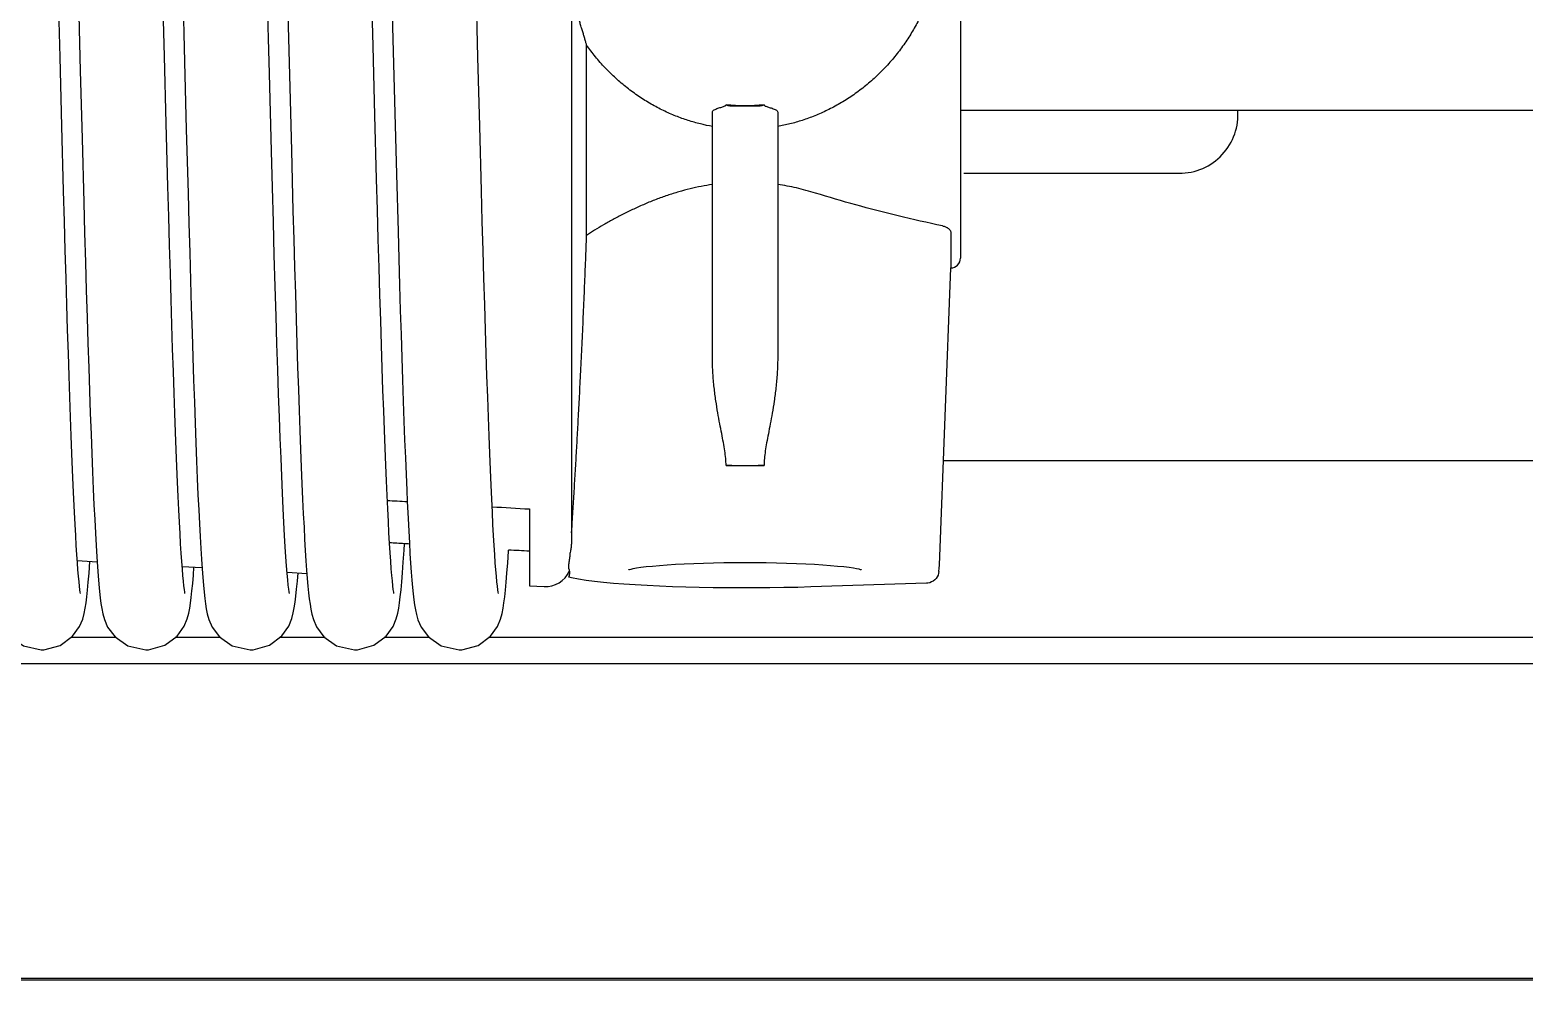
# Model space of a CAD drawing. Header units: millimetres. Extents: x 21899 to 38731, y -5425 to 3612.
# Drawn here: x 23101.3 to 23215.7, y -2790.7 to -2717.9 of the extents above; entities that cross this region are included whole.
import ezdxf

# ---------------------------------------------------------------- set-up
doc = ezdxf.new("R2010")
doc.units = ezdxf.units.MM

msp = doc.modelspace()

# ---------------------------------------------------------------- linework, layer by layer
at = {"color": 7, "linetype": 'Continuous'}
for p, q in [((23172.5734292887, -2713.238476854787), (23172.5734292887, -2735.413499990786)), ((23142.7911923917, -2715.299517305788), (23142.7911923917, -2757.299039531785)), ((23127.7322667557, -2724.451005956786), (23127.5954218537, -2719.182962759785)), ((23143.9403323887, -2733.674628983785), (23143.9403323887, -2719.099158682782)), ((23103.7548098727, -2725.306731009792), (23103.6168421487, -2720.014548064786)), ((23111.7491862267, -2725.093638440785), (23111.6150948997, -2719.946796844788)), ((23113.1527181597, -2720.381801830788), (23113.28801991871, -2725.568707292792)), ((23135.7548098727, -2725.306731009792), (23135.6168421487, -2720.014548064786)), ((23105.1706458857, -2721.075627077787), (23105.3057383307, -2726.23807689579)), ((23119.8053275277, -2727.208880824788), (23119.6491516507, -2721.264549804788)), ((23121.2032753117, -2722.333842722788), (23121.3307047967, -2727.176641633787)), ((23127.8636866377, -2729.376415184788), (23127.7322667557, -2724.451005956786)), ((23129.25456738471, -2724.298010201792), (23129.3790343837, -2728.976887408784)), ((23153.5734292887, -2743.077268694791), (23153.5734292887, -2724.224116216787)), ((23155.0734292887, -2723.748350642791), (23157.0734292887, -2723.748350642791)), ((23158.5734292887, -2724.224115016792), (23158.5734292887, -2743.077254461788)), ((23172.5734292887, -2724.082985407784), (23492.5734292887, -2724.082985407784)), ((23103.8879616367, -2730.267566586788), (23103.7548098727, -2725.306731009792)), ((23111.8784750197, -2729.920076711789), (23111.7491862267, -2725.093638440785)), ((23113.28801991871, -2725.568707292792), (23113.4190186577, -2730.44819218779)), ((23135.8879616367, -2730.267566586788), (23135.7548098727, -2725.306731009792)), ((23105.3057383307, -2726.23807689579), (23105.4379618847, -2731.13907844879)), ((23121.3307047967, -2727.176641633787), (23121.4556836777, -2731.781639611787)), ((23129.3790343837, -2728.976887408784), (23129.5000384007, -2733.37302937879)), ((23172.8234292887, -2728.913506202787), (23189.3234292887, -2728.913506202787)), ((23171.8234292887, -2733.425367038786), (23171.8234292887, -2736.163506202787)), ((23155.0734292887, -2751.277927213787), (23157.0734292887, -2751.277927213787)), ((23171.26292928871, -2750.913506202787), (23486.5734292887, -2750.913506202787)), ((23130.2046477257, -2754.049821946786), (23130.2666158577, -2755.346412787791)), ((23139.5734292887, -2754.617559256783), (23139.5734292887, -2760.49782876779)), ((23104.9381677837, -2758.572833127788), (23106.4566094727, -2758.657227035788)), ((23105.8398444497, -2759.537388526785), (23105.9043055147, -2758.626530374788)), ((23142.6926739777, -2757.967657484793), (23142.70066850571, -2757.938606766789)), ((23112.9710183957, -2759.019293248786), (23114.4871003807, -2759.103556005788)), ((23113.8280332617, -2759.690780908788), (23113.8738574057, -2759.069472397789)), ((23121.0063262927, -2759.465889943787), (23122.5203162357, -2759.550036426788)), ((23142.7965519057, -2759.897939743789), (23142.5680694047, -2759.845326826786)), ((23142.5761419737, -2759.826262001787), (23142.5817549507, -2759.809876822788)), ((23139.5734292887, -2760.497836315788), (23140.6802051057, -2760.559350127785)), ((23169.9620229057, -2760.30449331779), (23161.1141001497, -2760.587944175788)), ((23107.9046175747, -2764.467433996791), (23104.4396459357, -2764.467433996791)), ((23115.9068127037, -2764.467433996791), (23112.4356936457, -2764.467433996791)), ((23123.9105910827, -2764.467433996791), (23120.4309174987, -2764.467433996791)), ((23131.9045561117, -2764.467433996791), (23128.4364523957, -2764.467433996791)), ((23480.0734292887, -2764.467433996791), (23136.4396459357, -2764.467433996791)), ((23550.0734292887, -2766.467433996784), (22334.0734292887, -2766.467433996784)), ((25027.76024583445, -2790.560327215584), (22358.76024583445, -2790.560327215584))]:
    msp.add_line(p, q, dxfattribs=at)
at = {"color": 9, "linetype": 'Continuous'}
msp.add_line((25027.76024583445, -2790.688754802786), (22358.76024583445, -2790.688754802786), dxfattribs=at)
at = {"color": 7, "linetype": 'Continuous'}
for points in [[(23111.6150948997, -2719.946796844788), (23111.4747431557, -2714.467160041788), (23111.4017628287, -2711.602144762788), (23111.3266689097, -2708.655873584788), (23111.2492893807, -2705.632474409789), (23111.0889615907, -2699.456359541788)], [(23128.7053997637, -2702.907156692791), (23128.8515665017, -2708.595108349788), (23128.9224681667, -2711.37619269379), (23128.9917273717, -2714.095536417788), (23129.0594552617, -2716.749537611789), (23129.25456738471, -2724.298010201792)], [(23104.7587621437, -2704.973370753791), (23104.8960858567, -2710.340580890794), (23104.9649380687, -2713.043906514789), (23105.0337381647, -2715.742873626785), (23105.1706458857, -2721.075627077787)], [(23127.5954218537, -2719.182962759785), (23127.4517238957, -2713.563887376784), (23127.3768580767, -2710.624332734786), (23127.2204603967, -2704.511545099786)], [(23119.6491516507, -2721.264549804788), (23119.4873228337, -2714.960473428788), (23119.3214644007, -2708.45200037279)], [(23103.6168421487, -2720.014548064786), (23103.4751465067, -2714.482981397787), (23103.3308082867, -2708.818063973786)], [(23112.8694802117, -2709.297034436788), (23113.0131813507, -2714.937158627787), (23113.1527181597, -2720.381801830788)], [(23135.6168421487, -2720.014548064786), (23135.4751465067, -2714.48298139679), (23135.3308082867, -2708.818063973786)], [(23120.8790518617, -2709.672336034791), (23121.0092239157, -2714.781961911789), (23121.2032753117, -2722.333842722788)], [(23121.1862938637, -2761.086415848791), (23121.1657311037, -2760.967152410785), (23121.1351342547, -2760.750816486785), (23121.0982056497, -2760.441172711786), (23121.0571006147, -2760.04068327779), (23121.0129704407, -2759.549296907784), (23120.9664797137, -2758.965677995782), (23120.9180281017, -2758.287711444786), (23120.8678738567, -2757.512977374785), (23120.8161976427, -2756.63907784279), (23120.7631336347, -2755.663811505789), (23120.7087869807, -2754.585294206789), (23120.6532440197, -2753.402046619785), (23120.5965721857, -2752.11291259579), (23120.5387555417, -2750.71536532479), (23120.4797235087, -2749.205720460786), (23120.4194003517, -2747.580187095789), (23120.3577072487, -2745.834969217789), (23120.2945631267, -2743.96635724979), (23120.2298853097, -2741.970832228786), (23120.1635939777, -2739.845312794789), (23120.0956141017, -2737.587361892782), (23120.0258703537, -2735.195172711787), (23119.9542868327, -2732.66770719379), (23119.8807871657, -2730.004861552787), (23119.8053275277, -2727.208880824788)], [(23113.1865177837, -2761.087536380788), (23113.1675583547, -2760.978748260788), (23113.13908621371, -2760.780940555787), (23113.10484737071, -2760.500483496786), (23113.0671677287, -2760.143982324787), (23113.0272859817, -2759.715490816789), (23112.9857655977, -2759.21584815479), (23112.9429333587, -2758.644967888789), (23112.8989805477, -2758.002119670791), (23112.8540218847, -2757.286179151788), (23112.8081265857, -2756.495779159786), (23112.7613356137, -2755.629407189788), (23112.7136717037, -2754.685472626787), (23112.6651454857, -2753.662357907788), (23112.6157532907, -2752.558321253791), (23112.5654612527, -2751.371049439791), (23112.5142262257, -2750.098032268792), (23112.4620020917, -2748.736707854792), (23112.40874055171, -2747.284504421792), (23112.3543916637, -2745.738884929788), (23112.2989042327, -2744.097395506791), (23112.2422266067, -2742.357735080785), (23112.1843431847, -2740.518989022787), (23112.1252979197, -2738.582656084787), (23112.0651398917, -2736.551118266785), (23112.0039178307, -2734.427487444789), (23111.9416801567, -2732.215612062786), (23111.8784750197, -2729.920076711789)], [(23128.7100091467, -2754.610418483784), (23128.6610799057, -2753.573846355788), (23128.6112402677, -2752.454353104791), (23128.5604487007, -2751.249298684788), (23128.50865805971, -2749.955911371786), (23128.4558182527, -2748.57136212379), (23128.4018770217, -2747.092809841788), (23128.34678047671, -2745.517450164787), (23128.2904734697, -2743.842568822782), (23128.2329124307, -2742.065995347783), (23128.1741258257, -2740.188191413787), (23128.1141677367, -2738.21112534679), (23128.0530918567, -2736.13752976979), (23127.9909515157, -2733.970911209786), (23127.9277997247, -2731.715552999785), (23127.8636866377, -2729.376415184788)], [(23105.1868202487, -2761.089039007786), (23105.1689620477, -2760.987542010787), (23105.1414408567, -2760.798596501789), (23105.1080819187, -2760.528806691787), (23105.0711475577, -2760.183898497789), (23105.0319242957, -2759.76795042879), (23104.9910889727, -2759.282897246785), (23104.9489467087, -2758.728457078791), (23104.9056780717, -2758.103753199788), (23104.8613845887, -2757.407413351788), (23104.8161209637, -2756.637725025788), (23104.76991292671, -2755.792735604789), (23104.7227675667, -2754.870321792792), (23104.6746795577, -2753.868241705788), (23104.6256367997, -2752.784217331786), (23104.5756218747, -2751.615958447788), (23104.5246108017, -2750.361129488791), (23104.4725765967, -2749.017436295786), (23104.4194900677, -2747.582665053787), (23104.3653203457, -2746.054722839786), (23104.3100352737, -2744.431680793788), (23104.2536011677, -2742.711804694789), (23104.1959730557, -2740.893282567786), (23104.1370955387, -2738.974249487788), (23104.0769123627, -2736.95312662679), (23104.0153668787, -2734.828708391791), (23103.9524021107, -2732.600245557793), (23103.8879616367, -2730.267566586788)], [(23105.4379618847, -2731.13907844879), (23105.5027865497, -2733.470807054788), (23105.5667516767, -2735.71781803579), (23105.6298654287, -2737.877006822791), (23105.6921363767, -2739.945809967789), (23105.75357357971, -2741.922179281786), (23105.8141867117, -2743.804555591787), (23105.8739862187, -2745.591842471791), (23105.9329835447, -2747.283380335788), (23105.9911924937, -2748.87894949379), (23106.0486293167, -2750.378730375787), (23106.1053056587, -2751.783091548788), (23106.1612360717, -2753.092767767785), (23106.2164399507, -2754.30886090379), (23106.2709435477, -2755.432828034785), (23106.32478308171, -2756.466476737793), (23106.3780097357, -2757.411971498785), (23106.4306979057, -2758.271857814785), (23106.4829593797, -2759.04911545379), (23106.5349688007, -2759.747261959792)], [(23113.4190186577, -2730.44819218779), (23113.4829018567, -2732.761121602789), (23113.5457492637, -2734.98627639979), (23113.6076022137, -2737.122262427782), (23113.6685023807, -2739.16814452279), (23113.7284918417, -2741.12339185479), (23113.7876131737, -2742.987826875791), (23113.8459095767, -2744.761577975785), (23113.9034250497, -2746.445035976789), (23113.9602046367, -2748.038814559792), (23114.0162937737, -2749.543688814791), (23114.0717162187, -2750.960008667784), (23114.1264802277, -2752.287957508788), (23114.1805973687, -2753.528054717784), (23114.2340842087, -2754.681154690794), (23114.2869643957, -2755.748441637794), (23114.3392719057, -2756.731431262788), (23114.3910562157, -2757.63198328679), (23114.4423908797, -2758.452331472787), (23114.4933882277, -2759.195142806786)], [(23136.7227675667, -2754.870321792792), (23136.67467955771, -2753.868241705788), (23136.6256367997, -2752.784217331786), (23136.5756218747, -2751.615958447788), (23136.5246108017, -2750.361129488791), (23136.4725765967, -2749.017436295786), (23136.4194900677, -2747.582665053787), (23136.3653203457, -2746.054722839786), (23136.3100352737, -2744.431680793788), (23136.2536011677, -2742.711804694789), (23136.1959730557, -2740.893282567786), (23136.1370955387, -2738.974249487788), (23136.0769123627, -2736.95312662679), (23136.0153668787, -2734.828708391791), (23135.9524021107, -2732.600245557793), (23135.8879616367, -2730.267566586788)], [(23121.4556836777, -2731.781639611787), (23121.5170746957, -2733.977570568788), (23121.5777197447, -2736.097329167789), (23121.6376192317, -2738.138043982786), (23121.6967739107, -2740.097296856789), (23121.7551849497, -2741.973107888787), (23121.8128540307, -2743.763919485786), (23121.8697834687, -2745.468579744784), (23121.9259763907, -2747.086325445789), (23121.9814369557, -2748.616764937791), (23122.0361745327, -2750.059960421788), (23122.0902103587, -2751.416539495791), (23122.14356641971, -2752.687341483792), (23122.1962682917, -2753.873455178787), (23122.2483466577, -2754.976209062786), (23122.2998394167, -2755.99716410279), (23122.3507949947, -2756.938114694787), (23122.4012776347, -2757.801101705789), (23122.4513761597, -2758.588444315787), (23122.5012190587, -2759.302802539789)], [(23129.5000384007, -2733.37302937879), (23129.5594035817, -2735.462589093784), (23129.6180236147, -2737.476516825789), (23129.6759050937, -2739.412735201791), (23129.7330549667, -2741.269556075787), (23129.7894806077, -2743.045662048784), (23129.8451899187, -2744.740087928783), (23129.9001914577, -2746.35220231279), (23129.9544946227, -2747.881689546784), (23130.0081098897, -2749.328532308786), (23130.0610545017, -2750.693129772788), (23130.1133521537, -2751.976230142785), (23130.1650260197, -2753.178714366784), (23130.2046477257, -2754.049821946786)], [(23170.9256881577, -2759.39766631579), (23170.9452560147, -2759.15553382379), (23170.9588756727, -2758.911609725788), (23171.8234292887, -2736.163506202787)], [(23129.1863234427, -2761.086564210791), (23129.1669275357, -2760.974763842789), (23129.1381602127, -2760.773936948784), (23129.1036727197, -2760.490106319785), (23129.0657684797, -2760.129823923789), (23129.0256639507, -2759.696984633791), (23128.9839130487, -2759.192310760789), (23128.9408364077, -2758.615599434788), (23128.8966207777, -2757.965998267786), (23128.8513772077, -2757.242253651786), (23128.8051717227, -2756.44286133379), (23128.7580423737, -2755.566163906793), (23128.7100091467, -2754.610418483784)], [(23130.2666158577, -2755.346412787791), (23130.3166040727, -2756.314420918783), (23130.3661186717, -2757.207401699789), (23130.4152270997, -2758.027277436786), (23130.4640225637, -2758.776227760785), (23130.5126398707, -2759.45675718679), (23130.5612839787, -2760.071816680787), (23130.6103135597, -2760.625334159786), (23130.66044386671, -2761.123283649789), (23130.7123197197, -2761.56836842379), (23130.7674169087, -2761.967419035785), (23130.8293681197, -2762.335081333784), (23130.9074299517, -2762.699300522787), (23131.0278848317, -2763.114019668787), (23131.2707306027, -2763.670867120791), (23131.8280056597, -2764.413873021791), (23132.80835840569, -2765.099808222783), (23134.1792814967, -2765.413506201783)], [(23137.1868202487, -2761.089039007786), (23137.1689620477, -2760.987542009783), (23137.1414408567, -2760.798596501789), (23137.1080819187, -2760.528806691787), (23137.0711475577, -2760.183898497789), (23137.0319242957, -2759.76795042879), (23136.9910889727, -2759.282897246785), (23136.9489467087, -2758.728457078791), (23136.9056780717, -2758.103753199788), (23136.8613845887, -2757.407413351788), (23136.8161209637, -2756.637725025788), (23136.7699129267, -2755.792735604789), (23136.7227675667, -2754.870321792792)], [(23129.8425883167, -2759.501197700783), (23129.9001268767, -2758.694015410789), (23129.9593218417, -2757.767849336788), (23129.9877991547, -2757.275441883789)], [(23098.4640225637, -2758.776227760785), (23098.5126398707, -2759.45675718679), (23098.5612839787, -2760.071816680787), (23098.6103135597, -2760.625334159786), (23098.6604438667, -2761.123283649789), (23098.7123197197, -2761.56836842379), (23098.7674169087, -2761.967419035785), (23098.8293681197, -2762.335081333784), (23098.9074299517, -2762.699300522787), (23099.0278848317, -2763.114019668787), (23099.2707306027, -2763.670867120791), (23099.8280056597, -2764.413873021791), (23100.8083584057, -2765.099808222783), (23102.1792814967, -2765.413506201783)], [(23137.8398444497, -2759.537388526785), (23137.8967252067, -2758.744294906786), (23137.9547171747, -2757.843355679792), (23137.9596605257, -2757.758607518788)], [(23147.1408787787, -2759.271926126787), (23147.1420133747, -2759.271455376782), (23147.1683827707, -2759.261868475785), (23147.2341445267, -2759.241814947791), (23147.3471651757, -2759.212999596786), (23147.5182645027, -2759.17648246779), (23147.7625138477, -2759.13287191179), (23148.0973951067, -2759.083001657791), (23148.5074941477, -2759.031988501783), (23148.9825127287, -2758.982324778788), (23149.5170259957, -2758.935164411787), (23150.1055992957, -2758.891337126794), (23150.7427554127, -2758.851467884788), (23151.4228743887, -2758.816047555783), (23152.1402003717, -2758.785467482785), (23152.8888309737, -2758.760040919786), (23153.66270424971, -2758.740015576792), (23154.4556311737, -2758.725579602791), (23155.2613270887, -2758.716865393786), (23156.0734292887, -2758.713951902786)], [(23156.0734292887, -2758.713951902786), (23156.8856279437, -2758.716866087789), (23157.6914376987, -2758.725582648791), (23158.4844934787, -2758.740023037784), (23159.2585079917, -2758.760055265784), (23160.0072894557, -2758.785491608791), (23160.7247727807, -2758.816084818785), (23161.4050517987, -2758.851522137784), (23162.04236675771, -2758.891412811785), (23162.6310921537, -2758.935266576789), (23163.1657424707, -2758.982458962791), (23163.6408814507, -2759.032161532787), (23164.0510912987, -2759.08322343779), (23164.3794536657, -2759.132072331786), (23164.6190926227, -2759.174627393784), (23164.7887043417, -2759.210442003789), (23164.9026963887, -2759.239032196792), (23164.9714641417, -2759.259535009793), (23164.9873643827, -2759.26492843879)], [(23102.1792899837, -2765.413506202787), (23102.3848584887, -2765.406419426787), (23103.6360008067, -2765.05821530679), (23104.5772443727, -2764.366281657787), (23105.1171305997, -2763.61587188679), (23105.3544874447, -2763.042525993786), (23105.4723274277, -2762.609690000785), (23105.55038858971, -2762.218208171786), (23105.6141406757, -2761.809786267791), (23105.6722863917, -2761.353761572786), (23105.7282637417, -2760.832141537789), (23105.7838349027, -2760.230355437789), (23105.8398444497, -2759.537388526785)], [(23106.5349688007, -2759.747261959792), (23106.5870452357, -2760.370922244789), (23106.6395970347, -2760.924460081786), (23106.6933366427, -2761.413575358785), (23106.74985033571, -2761.848036264792), (23106.8128067177, -2762.244440504788), (23106.8915701667, -2762.63278768879), (23107.0146425607, -2763.074760081787), (23107.2613378147, -2763.653500917784), (23107.8280079787, -2764.413875339787), (23108.8107704397, -2765.100935982789), (23110.1792812097, -2765.413506201783)], [(23110.1792880647, -2765.413506202787), (23110.3935972047, -2765.405806599791), (23111.6487968177, -2765.051759964788), (23112.5902897837, -2764.352635544792), (23113.1258497147, -2763.599000067794), (23113.3591806967, -2763.027910017789), (23113.4745217537, -2762.600047314789), (23113.5507286017, -2762.216260499788), (23113.6126532947, -2761.820361742788), (23113.6688060837, -2761.383462157786), (23113.7225698427, -2760.889032568784), (23113.7754232577, -2760.326905560791), (23113.8280332617, -2759.690780908788)], [(23114.4933882277, -2759.195142806786), (23114.5442257707, -2759.863627231784), (23114.5952372097, -2760.462191452783), (23114.6468800527, -2760.995245840788), (23114.6998299097, -2761.467556448793), (23114.7556461077, -2761.88821244379), (23114.8179754627, -2762.273294618784), (23114.8960717917, -2762.652014700785), (23115.0170306307, -2763.081935464792), (23115.2613201417, -2763.653468006787), (23115.82197007971, -2764.407824474789), (23116.8038990267, -2765.097717268787), (23118.1792813887, -2765.413506201783)], [(23118.1792855277, -2765.413506202787), (23118.4031506257, -2765.405107768785), (23119.6655303407, -2765.043218201785), (23120.6068630767, -2764.335073943783), (23121.1351333967, -2763.58077196179), (23121.3646723447, -2763.010579687785), (23121.4794929797, -2762.577940723788), (23121.5567409397, -2762.181434975786), (23121.6205207097, -2761.763824960786), (23121.6790586057, -2761.295065907785), (23121.7356279717, -2760.757256025785), (23121.7919375307, -2760.135499575788), (23121.8413603607, -2759.51230054279)], [(23122.5012190587, -2759.302802539789), (23122.5510016197, -2759.947292330786), (23122.6010751977, -2760.526105935789), (23122.6520070417, -2761.044221408783), (23122.7044221417, -2761.505082663783), (23122.75980647071, -2761.916570784788), (23122.8217257107, -2762.293905875786), (23122.8992396377, -2762.665377340791), (23123.01825437971, -2763.085595909792), (23123.2583097857, -2763.647848481787), (23123.8113663737, -2764.397123059784), (23124.7924139067, -2765.092296402787), (23126.1792816647, -2765.413506201783)], [(23126.1792885067, -2765.413506202787), (23126.3912395707, -2765.40597442179), (23127.6464612487, -2765.052943145785), (23128.5877694567, -2764.355283976789), (23129.1234935527, -2763.603582704791), (23129.3581173247, -2763.031237188787), (23129.47495973969, -2762.59811425079), (23129.5527809477, -2762.204454829787), (23129.6165378137, -2761.792631575789), (23129.6747310557, -2761.33271112379), (23129.7307097757, -2760.807431784788), (23129.7863216057, -2760.201437598787), (23129.8425883167, -2759.501197700783)], [(23134.1792899837, -2765.413506202787), (23134.3848584887, -2765.406419426787), (23135.6360008067, -2765.05821530679), (23136.5772443727, -2764.366281657787), (23137.1171305997, -2763.61587188679), (23137.3544874447, -2763.042525993786), (23137.4723274277, -2762.609690000785), (23137.5503885897, -2762.218208171786), (23137.6141406757, -2761.809786267791), (23137.6722863917, -2761.353761572786), (23137.7282637417, -2760.832141537789), (23137.7838349027, -2760.230355437789), (23137.8398444497, -2759.537388526785)], [(23161.1141001497, -2760.587944175788), (23160.1125684797, -2760.616392701786), (23159.0559229687, -2760.638994672789), (23157.9821394617, -2760.654729578791), (23156.8973776587, -2760.663517317787), (23155.8078787857, -2760.665312746789), (23154.7199182307, -2760.660106738791), (23153.6397581907, -2760.647926349784), (23152.5736093837, -2760.62883432679), (23151.5275771857, -2760.602927618786), (23150.5076161187, -2760.57033487379), (23149.5194847277, -2760.531212702788), (23148.5687035477, -2760.485740451792), (23147.6604529847, -2760.43410908479), (23146.79953425271, -2760.37650748779), (23145.9902723187, -2760.313097463784), (23145.2363301617, -2760.243964054784), (23144.5404425927, -2760.16901897979), (23143.9039350427, -2760.08779162379), (23143.3253905067, -2759.998861139788), (23142.7965519057, -2759.897939743789)], [(23170.9256881157, -2759.397666827785), (23170.9016843217, -2759.541249598793), (23170.8570491717, -2759.679922378791), (23170.7924934037, -2759.811058331792), (23170.70904825971, -2759.931958448791), (23170.6082282237, -2760.039848905786), (23170.4919500537, -2760.13217109479), (23170.3626372937, -2760.20656991879), (23170.2229441327, -2760.261133091788), (23170.0762728747, -2760.294249343789), (23169.9620517477, -2760.304492389792)]]:
    msp.add_lwpolyline(points, dxfattribs=at)
for centre, radius, start, end in [((23189.3234292887, -2724.413506202787), 4.5, 270, 4.28480087664532), ((23171.8234292887, -2735.413506202787), 0.75, 270, 0), ((23140.7911923917, -2758.562432046792), 2, 266.818814274459, 336.1855682658364)]:
    msp.add_arc(centre, radius, start, end, dxfattribs=at)
for points, start_tangent, end_tangent in [([(23170.7703677457, -2713.175684292788), (23170.5385108007, -2714.154224410786), (23170.2381311447, -2715.131677374784), (23169.8668020057, -2716.105406466786), (23169.4220227617, -2717.071644460784), (23168.9016093217, -2718.025197091783), (23168.30426102271, -2718.959162198787), (23167.6303252767, -2719.86474493579), (23166.8827067777, -2720.731316891792), (23166.0677162897, -2721.54692246979), (23165.1954614857, -2722.299393418785), (23164.2793194217, -2722.977988357788), (23163.3343237767, -2723.575076475785), (23162.37490733271, -2724.087157793789), (23161.4128744717, -2724.514777378785), (23160.4563007097, -2724.861487523785), (23159.5094615147, -2725.132417023788), (23158.5734292887, -2725.332969290788)], (-0.3628607419000001, -1.7901059811), (-1.7978010018, -0.3225816168999999)), ([(23143.9403323887, -2719.099158682782), (23143.8715654077, -2718.851611619788), (23143.7951927467, -2718.585021743786), (23143.7129105427, -2718.30546153879), (23143.6254480587, -2718.015035252787), (23143.5330846587, -2717.714077810788), (23143.4359820227, -2717.402398536791), (23143.3340768417, -2717.078975343788), (23143.2275930417, -2716.743578688789), (23143.1170003577, -2716.396594100786), (23143.0022908937, -2716.03674446379), (23142.8831276147, -2715.661524553785), (23142.7910802537, -2715.369787297788)], (-0.1028418846, 0.3764756555), (-0.1170329137, 0.3723086519)), ([(23153.5734292887, -2725.332969290788), (23152.6506731467, -2725.135722609784), (23151.7173784597, -2724.870132156788), (23150.7745075457, -2724.531012320784), (23149.8260094777, -2724.113392501788), (23148.8794147787, -2723.613723814788), (23147.9458403267, -2723.031235720789), (23147.0390254147, -2722.368957606786), (23146.17348308471, -2721.633891809792), (23145.3623510267, -2720.836137976783), (23144.6158018507, -2719.987371698788), (23143.9403323887, -2719.099158682782)], (-1.158054802, 0.2077911794), (-0.6786888973000001, 0.9610668444000001)), ([(23153.5734292887, -2724.224116369785), (23153.6113571207, -2724.134861556786), (23153.7099155167, -2724.058442831783), (23153.8441509187, -2723.993803888787), (23153.9932927747, -2723.938340565788), (23154.1444319417, -2723.889114978791), (23154.2882849097, -2723.844136589791), (23154.4172239457, -2723.801883413786), (23154.5228529107, -2723.760964358788), (23154.5935668457, -2723.720065948788), (23154.6181530397, -2723.677833864787)], (0, 0.121899609), (0, 0.121899609)), ([(23154.6181530397, -2723.677833864787), (23154.7672808857, -2723.716885108786), (23154.9198357237, -2723.740493494794), (23155.0734292887, -2723.748350642791)], (0.04406517, -0.0139882341), (0.0462321307, 0)), ([(23156.0734292887, -2723.748350642791), (23155.3448480477, -2723.730706995784), (23154.6181530397, -2723.677833864787)], (-0.1457410793, 0), (-0.1450582666, 0.0140911846)), ([(23157.5287055387, -2723.677833864787), (23156.8020105307, -2723.730706995784), (23156.0734292887, -2723.748350642791)], (-0.1450582666, -0.0140911846), (-0.1457410793, 0)), ([(23157.0734292887, -2723.748350642791), (23157.2270133307, -2723.740494471787), (23157.3795788057, -2723.716884877789), (23157.5287055387, -2723.677833864787)], (0.0462321307, 0), (0.04406517, 0.0139882341)), ([(23157.5287055387, -2723.677833864787), (23157.5538353157, -2723.720522126789), (23157.6257229697, -2723.761734928785), (23157.7325832377, -2723.802906984785), (23157.8623202277, -2723.845316747787), (23158.0063447127, -2723.890348233786), (23158.1569450227, -2723.939497804788), (23158.3049298207, -2723.994721576792), (23158.4376939927, -2724.058880968785), (23158.5353958937, -2724.134740725787), (23158.5734292887, -2724.224116369785)], (0, -0.1218960714), (0, -0.1218960714)), ([(23153.5734292887, -2729.771016338791), (23152.72225323271, -2729.915918227789), (23151.8643565217, -2730.103529711787), (23150.9991990317, -2730.334209265786), (23150.1291410617, -2730.607312297785), (23149.2586703747, -2730.920860061788), (23148.3956568477, -2731.270611761787), (23147.5523811387, -2731.648985771784), (23146.7396199967, -2732.04738126779), (23145.9643292327, -2732.458029790791), (23145.2348750317, -2732.871870907789), (23144.5583379387, -2733.280105441789), (23143.9403323887, -2733.674628983785)], (-1.0364433492, -0.1511632832), (-0.8758055514999998, -0.5744821931000003)), ([(23161.4740310667, -2730.43187193879), (23160.7403921067, -2730.220483511783), (23160.0122366747, -2730.039967877792), (23159.2901465687, -2729.89027858079), (23158.5734292887, -2729.771016338791)], (-0.2845713748000001, 0.08766977770000003), (-0.2946524227000001, 0.04297449319999999)), ([(23171.1973032737, -2732.943053550787), (23167.7951909497, -2732.166773481784), (23164.5496863337, -2731.327074606788), (23161.4740309627, -2730.431871906791)], (-0.9823772008999999, 0.2097560904000003), (-0.9599964018999999, 0.2957524143999999)), ([(23171.1973031967, -2732.943053534787), (23171.3102320467, -2732.971734203786), (23171.41755089571, -2733.008558934789), (23171.5161567517, -2733.05277792879), (23171.6041906697, -2733.103769158794), (23171.6801522507, -2733.16107108279), (23171.7413583677, -2733.223074099786), (23171.7863547877, -2733.28855165779), (23171.8140806907, -2733.356552368788), (23171.8234292887, -2733.425020750788)], (0.082543306, -0.0176245552), (-1.802999999999999e-07, -0.08440392359999996)), ([(23142.7915069477, -2756.452313765791), (23142.8586427717, -2755.398297198788), (23142.9556435437, -2753.836955236789), (23143.0497048157, -2752.275679016786), (23143.1404291487, -2750.72119039779), (23143.2286141687, -2749.159614836784), (23143.3175084327, -2747.529350876788), (23143.4101559937, -2745.762965483789), (23143.5065025827, -2743.843195092786), (23143.6045379487, -2741.789424134791), (23143.7007184567, -2739.658582624792), (23143.7904338377, -2737.546992961792), (23143.8705294867, -2735.539284353787), (23143.9403323887, -2733.674628983785)], (0.1464077235, 2.2760339612), (0.08260557799999999, 2.2792412796)), ([(23154.6181530397, -2751.283803611785), (23154.5930199887, -2750.742163923789), (23154.5211325027, -2750.16088107179), (23154.4142792227, -2749.530225859789), (23154.2845506347, -2748.843089129785), (23154.14053307271, -2748.088907054787), (23153.9899304137, -2747.257488955782), (23153.8419332537, -2746.339304573785), (23153.7091480277, -2745.324797422787), (23153.6114415497, -2744.225175592788), (23153.5734292887, -2743.077251387784)], (0, 0.8285313331), (0, 0.8285313331)), ([(23158.5734292887, -2743.077251387784), (23158.5354919187, -2744.223998887786), (23158.4369569457, -2745.331502320792), (23158.3027544897, -2746.353939260787), (23158.15363082571, -2747.276527407785), (23158.0024952467, -2748.109279180784), (23157.8586324627, -2748.86221963179), (23157.7296774517, -2749.546145782786), (23157.6240255397, -2750.172137186792), (23157.5532946537, -2750.748281788789), (23157.5287055387, -2751.283803611785)], (0, -0.8285316524), (0, -0.8285316524)), ([(23155.0734292887, -2751.277927213787), (23154.9198357237, -2751.278581975786), (23154.7672808857, -2751.280549341785), (23154.6181530397, -2751.283803611785)], (-0.0455325833, 0), (-0.04551665990000001, -0.0012040834)), ([(23154.6181530397, -2751.283803611785), (23155.3448480477, -2751.279397517786), (23156.0734292887, -2751.277927213787)], (0.1455243409, 0.0011780383), (0.1455291089999999, 0)), ([(23156.0734292887, -2751.277927213787), (23156.8020105307, -2751.279397517786), (23157.5287055387, -2751.283803611785)], (0.1455291089999999, 0), (0.1455243409, -0.0011780383)), ([(23157.5287055387, -2751.283803611785), (23157.3795788057, -2751.28054936079), (23157.2270133307, -2751.278581894783), (23157.0734292887, -2751.277927213787)], (-0.04551665990000001, 0.0012040834), (-0.0455325833, 0)), ([(23128.6791793557, -2753.957291481785), (23130.20464633271, -2754.049844901792)], (0.1525465982999999, -0.009256979799999997), (0.1525467969, -0.0092537076)), ([(23136.7022933607, -2754.443707179789), (23139.5734292887, -2754.617559256783)], (0.2871132537, -0.01739080879999999), (0.2871139306000001, -0.01737962860000001)), ([(23129.9877978167, -2757.275463942789), (23128.8493034097, -2757.206388622786)], (-0.113849496, 0.0069066213), (-0.1138493854, 0.006908444099999997)), ([(23130.3715871187, -2757.298745287788), (23129.9877978167, -2757.275463942789)], (-0.0383789364, 0.0023280313), (-0.0383789239, 0.0023282377)), ([(23142.70066850571, -2757.938606766789), (23142.7394590167, -2757.777202900792), (23142.76683676871, -2757.62311951379), (23142.7836382667, -2757.477041366788), (23142.79079827471, -2757.338824007786), (23142.7911924847, -2757.298531270784)], (0.0169869378, 0.06255748430000001), (-2.889799999999999e-06, 0.06483544459999997)), ([(23139.5734292887, -2757.856332970792), (23137.9596591457, -2757.758630306789)], (-0.1613771209, 0.009768507000000001), (-0.1613769075999999, 0.009772029799999998)), ([(23142.5817549507, -2759.188982616792), (23142.5734322987, -2759.152952262784), (23142.5689314987, -2759.109583377789), (23142.5679093497, -2759.060188256788), (23142.5699373737, -2759.005581911793), (23142.5746531177, -2758.945816667789), (23142.5817457847, -2758.880982619785), (23142.5906153507, -2758.813238702789), (23142.6005722167, -2758.744555581785), (23142.6111094507, -2758.675660919786), (23142.6218415147, -2758.606883198789), (23142.63250945271, -2758.53808937179), (23142.6429703287, -2758.468600818787), (23142.6531900127, -2758.396925575786), (23142.6629738677, -2758.322233248788), (23142.6717364207, -2758.246438871787), (23142.6790357877, -2758.170826293785), (23142.6845401157, -2758.096294207784)], (-0.03384775970000001, 0.1048150971), (0.006735411100000001, 0.1099386632)), ([(23142.6845401157, -2758.096294207784), (23142.6886043147, -2758.031015561786), (23142.6926739777, -2757.967657484793)], (0.0007881915999999999, 0.0128652468), (0.0008388135000000001, 0.0128620455)), ([(23142.5914980227, -2759.749691800784), (23142.5826470247, -2759.783275113785), (23142.5807205727, -2759.811803122788)], (-0.0014892569, -0.004510990100000001), (0.0008697684999999999, -0.0003543464)), ([(23142.5817554137, -2759.188984711787), (23142.61556649071, -2759.341836294787), (23142.6187929127, -2759.368260420788)], (0.0056276881, -0.0174270521), (0.0019994632, -0.01822355520000001)), ([(23142.6161916657, -2759.65230085479), (23142.6155671347, -2759.657018350788), (23142.5817554117, -2759.809874736786)], (-0.002084555700000001, -0.0160197435), (-0.004956862599999994, -0.01534973199999999)), ([(23142.6159733177, -2759.652283070785), (23142.6118499157, -2759.669313643784), (23142.6013941447, -2759.711366070793), (23142.5914980227, -2759.749691800784)], (-0.0023252932, -0.0097810831), (-0.0026356074, -0.007983309899999999)), ([(23142.6187929127, -2759.368260420788), (23142.6257476467, -2759.49942882779), (23142.6161916657, -2759.65230085479)], (0.003106242799999999, -0.02831099279999999), (-0.003676703600000001, -0.02825534959999999))]:
    msp.add_spline(points, degree=3, dxfattribs=dict(at, start_tangent=start_tangent, end_tangent=end_tangent))

doc.saveas('drawing.dxf')
